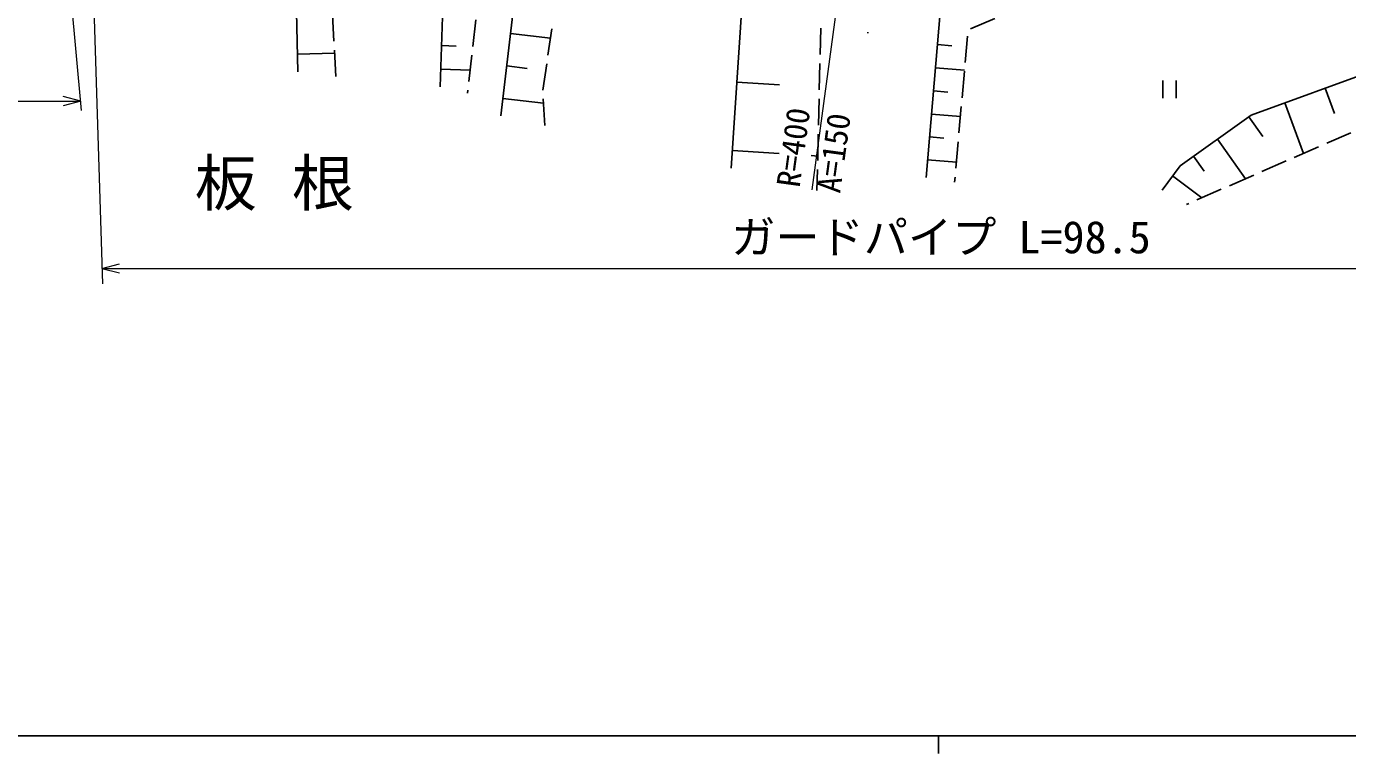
# Model space of a CAD drawing. Units: millimetres, scale not verified. Extents: x 40000 to 680000, y 20000 to 380000.
# Drawn here: x 116423 to 191144, y 204000 to 245124 of the extents above; entities that cross this region are included whole.
import ezdxf
from ezdxf.enums import TextEntityAlignment as Align

# ---------------------------------------------------------------- set-up
doc = ezdxf.new("R2010")
doc.units = ezdxf.units.MM
doc.header["$LTSCALE"] = 1000
for name, color, linetype, lineweight in [('M-BGD', 7, 'Continuous', 25), ('M-STR-HTXT', 7, 'Continuous', 13), ('M-TTL-BAND', 7, 'Continuous', 25)]:
    doc.layers.add(name, color=color, linetype=linetype, lineweight=lineweight)
doc.layers.add('M-BMK-HTXT', color=7, linetype='Continuous')
doc.styles.add('ＭＳ ゴシック', font='')
doc.styles.get('ＭＳ ゴシック').set_extended_font_data('MS Gothic')

msp = doc.modelspace()

# ---------------------------------------------------------------- linework, layer by layer
at = {"layer": 'M-BGD'}
for p, q in [((145395, 258090), (143253, 240059)), ((131782, 242558), (131514, 252913)), ((157222, 251262), (156285, 237113)), ((140128, 250324), (139816, 241710)), ((167309, 236578), (168113, 246129)), ((133811, 244287), (133727, 245785)), ((141835, 245489), (141670, 243998)), ((171194, 245575), (169815, 244984)), ((143807, 244725), (146066, 244457)), ((145921, 243496), (146145, 244979)), ((161349, 245032), (161314, 243532)), ((164002, 244796), (164007, 244745)), ((169644, 244578), (169513, 243083)), ((131756, 243558), (133850, 243612)), ((133924, 242291), (133840, 243788)), ((139900, 244045), (140735, 244015)), ((167942, 244096), (168763, 244027)), ((141615, 243501), (141451, 242010)), ((143589, 242889), (144737, 242752)), ((145623, 241518), (145847, 243002)), ((161302, 243032), (161267, 241533)), ((194491, 243317), (185698, 240104)), ((139852, 242710), (141521, 242649)), ((167831, 242782), (169474, 242644)), ((169469, 242585), (169337, 241091)), ((141396, 241513), (141378, 241353)), ((156607, 241974), (159022, 241814)), ((167721, 241476), (168538, 241407)), ((180696, 242065), (180696, 241065)), ((181446, 241065), (181446, 242065)), ((189884, 241634), (190407, 240204)), ((143370, 241052), (145666, 240779)), ((145752, 239523), (145650, 241020)), ((161255, 241033), (161221, 239533)), ((187597, 240798), (188642, 237939)), ((167612, 240170), (169244, 240032)), ((169293, 240593), (169162, 239099)), ((185698, 240104), (181681, 237247)), ((185563, 240008), (186355, 238893)), ((191336, 239114), (189961, 238514)), ((161209, 239033), (161174, 237534)), ((167502, 238872), (168314, 238804)), ((169118, 238601), (168986, 237107)), ((183780, 238739), (185365, 236510)), ((156351, 238111), (158998, 237936)), ((160799, 237816), (161180, 237791)), ((182436, 237784), (183033, 236944)), ((189502, 238314), (188127, 237715)), ((161162, 237034), (161134, 235837)), ((167393, 237574), (169016, 237438)), ((181681, 237247), (180654, 235863)), ((187669, 237515), (186294, 236916)), ((168942, 236608), (168916, 236310)), ((181250, 236667), (182906, 235438)), ((185836, 236716), (184461, 236116)), ((184002, 235916), (182627, 235317)), ((182169, 235117), (182038, 235060))]:
    msp.add_line(p, q, dxfattribs=at)
at = {"layer": 'M-STR-HTXT'}
for p, q in [((168022, 288576), (160837, 235877)), ((119061, 283491), (120720, 230562)), ((115744, 282737), (119514, 240364)), ((95712, 240904), (119509, 240904)), ((119509, 240904), (118509, 241167)), ((119509, 240904), (118509, 240641)), ((120693, 231442), (121693, 231705)), ((120693, 231442), (215594, 231442)), ((120693, 231442), (121693, 231179))]:
    msp.add_line(p, q, dxfattribs=at)
at = {"layer": 'M-TTL-BAND'}
for p, q in [((40000, 205000), (579000, 205000)), ((168000, 205000), (168000, 204000))]:
    msp.add_line(p, q, dxfattribs=at)

# ---------------------------------------------------------------- texts
at = {"layer": 'M-BMK-HTXT', "insert": (131440, 234698), "char_height": 2566, "attachment_point": 8, "style": 'ＭＳ ゴシック'}
msp.add_mtext('\\T1.57;板根', dxfattribs=at)
at = {"layer": 'M-STR-HTXT', "style": 'ＭＳ ゴシック'}
msp.add_text('R=400', height=1320, rotation=82.236, dxfattribs=at).set_placement((160540, 235918), align=Align.BOTTOM_LEFT)
msp.add_text('A=150', height=1320, rotation=82.236, dxfattribs=at).set_placement((161134, 235837), align=Align.TOP_LEFT)
msp.add_text('ガードパイプ L=98.5', height=1833, dxfattribs=at).set_placement((168144, 231742), align=Align.BOTTOM_CENTER)

doc.saveas('drawing.dxf')
